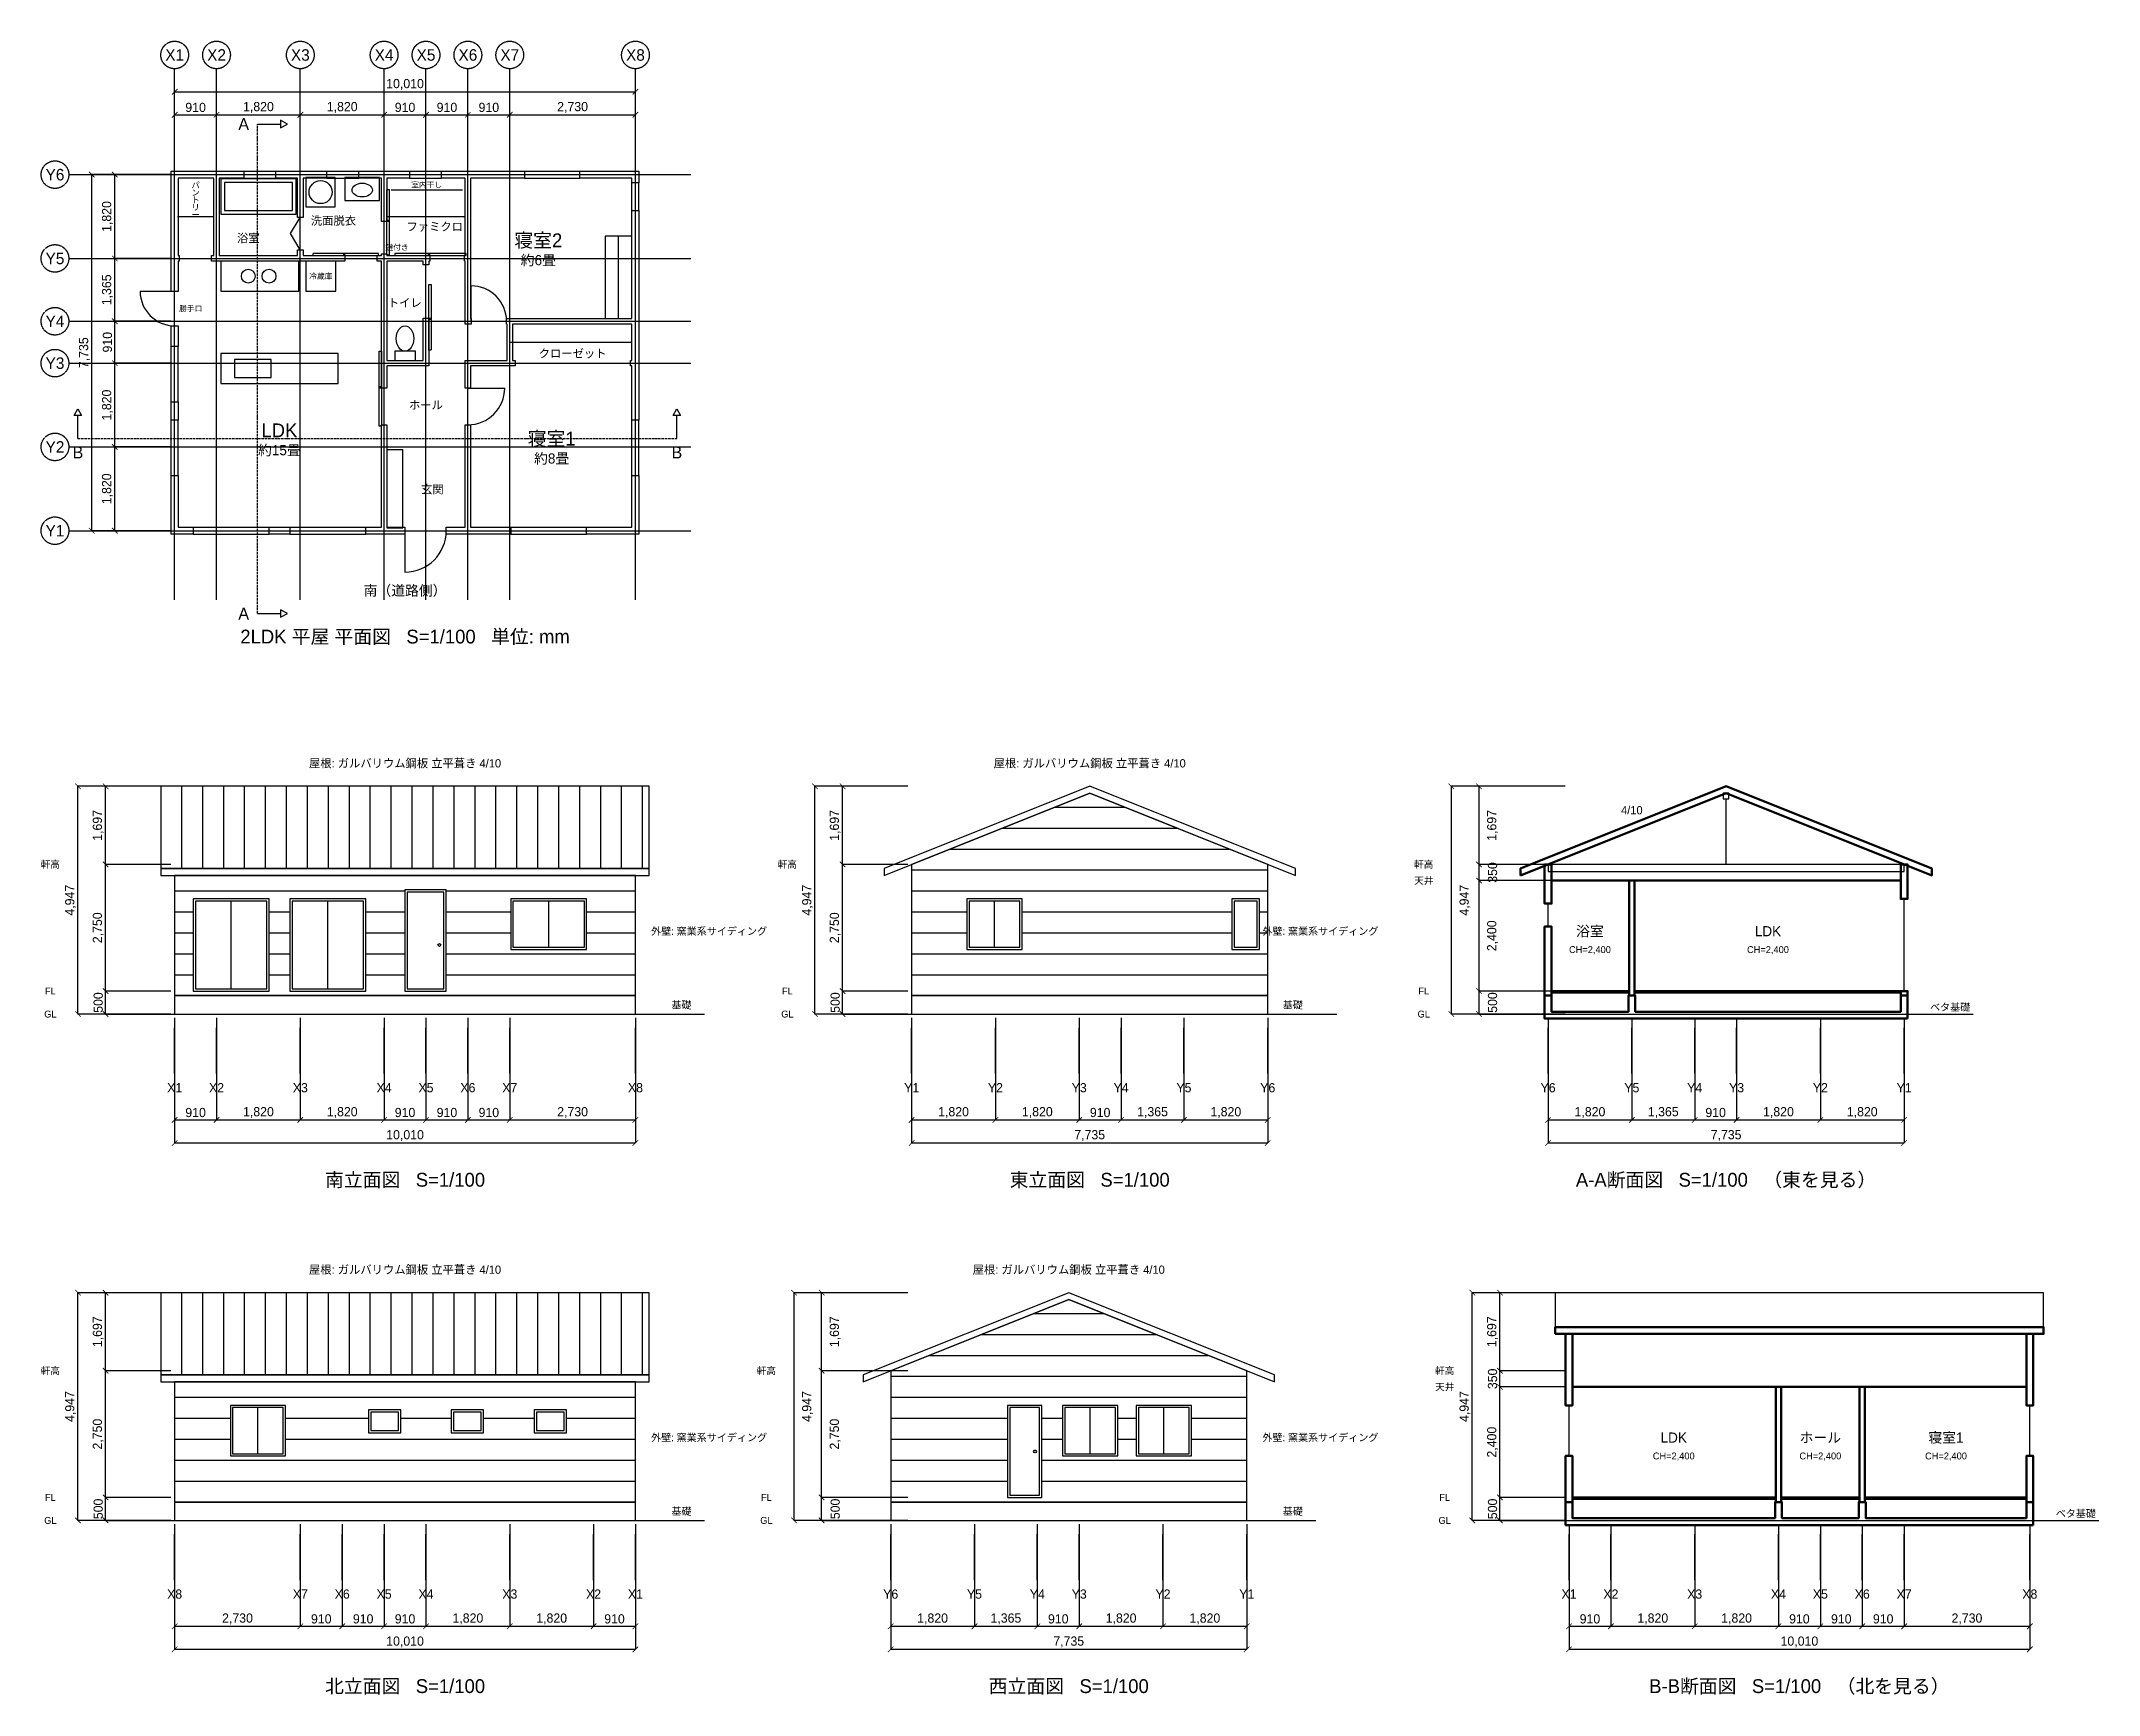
# Model space of a CAD drawing. Header units: millimetres. Extents: x -2900 to 41800, y -25289 to 10635.
import ezdxf
from ezdxf.enums import TextEntityAlignment as Align

# ---------------------------------------------------------------- set-up
doc = ezdxf.new("R2010")
doc.units = ezdxf.units.MM
for name, pattern in [('CENTER', [5.08, 3.175, -0.635, 0.635, -0.635]), ('DASHDOT', [3.556, 2.54, -0.508, 0, -0.508]), ('DASHED', [1.524, 1.27, -0.254])]:
    doc.linetypes.add(name, pattern=pattern)
for name, color, linetype in [('DIM', 2, 'CONTINUOUS'), ('DOOR', 3, 'CONTINUOUS'), ('ELEV', 7, 'CONTINUOUS'), ('ELEV_DETAIL', 8, 'CONTINUOUS'), ('ELEV_WINDOW', 4, 'CONTINUOUS'), ('FIXTURE', 8, 'CONTINUOUS'), ('GRID', 1, 'CENTER'), ('SECT', 7, 'CONTINUOUS'), ('SECT_VIEW', 8, 'CONTINUOUS'), ('TEXT', 7, 'CONTINUOUS'), ('WALL', 7, 'CONTINUOUS'), ('WINDOW', 4, 'CONTINUOUS')]:
    doc.layers.add(name, color=color, linetype=linetype)
doc.styles.add('kst32b', font='kst32b.lff')
doc.styles.add('OpenSansCondensed-Light', font='OpenSansCondensed-Light.ttf')
doc.dimstyles.new('EZDXF', dxfattribs={"dimtxt": 0.25, "dimasz": 0.175, "dimexe": 0.375, "dimexo": 0.125, "dimgap": 0.1, "dimtad": 1, "dimlfac": 100, "dimzin": 12, "dimdsep": 46, "dimtxsty": 'OpenSansCondensed-Light', "dimblk": 'ARCHTICK', "dimcen": 2.5, "dimazin": 3, "dimtfac": 0.5, "dimtmove": 2, "dimatfit": 3})

# ---------------------------------------------------------------- blocks, each defined once
blk = doc.blocks.new('_ARCHTICK')
at = {"color": 0, "linetype": 'BYBLOCK', "const_width": 0.15}
blk.add_lwpolyline([(-0.5, -0.5), (0.5, 0.5)], dxfattribs=at)
blk = doc.blocks.new('*D55')
for p, q in [((15930, -21000), (14054.625, -21000)), ((14055, -21500), (14055, -21000)), ((15930, -21500), (14054.625, -21500))]:
    blk.add_line(p, q)
at = {"layer": 'Defpoints'}
for p in [(16010, -21000), (14055, -21500), (16010, -21500)]:
    blk.add_point(p, dxfattribs=at)
at = {"layer": 'DIM', "xscale": 120, "yscale": 120}
for p, rotation in [((14055, -21000), 90), ((14055, -21500), 270)]:
    blk.add_blockref('_ARCHTICK', p, dxfattribs=dict(at, rotation=rotation))
at = {"layer": 'DIM', "insert": (14349.6, -21250), "char_height": 200, "attachment_point": 5, "rotation": 90, "style": 'kst32b'}
blk.add_mtext('500', dxfattribs=at)
blk = doc.blocks.new('*D56')
for p, q in [((15930, -18250), (14054.625, -18250)), ((14055, -21000), (14055, -18250)), ((15930, -21000), (14054.625, -21000))]:
    blk.add_line(p, q)
at = {"layer": 'Defpoints'}
for p in [(16010, -18250), (14055, -21000), (16010, -21000)]:
    blk.add_point(p, dxfattribs=at)
at = {"layer": 'DIM', "xscale": 120, "yscale": 120}
for p, rotation in [((14055, -18250), 90), ((14055, -21000), 270)]:
    blk.add_blockref('_ARCHTICK', p, dxfattribs=dict(at, rotation=rotation))
at = {"layer": 'DIM', "insert": (14350, -19625), "char_height": 200, "attachment_point": 5, "rotation": 90, "style": 'kst32b'}
blk.add_mtext('2,750', dxfattribs=at)
blk = doc.blocks.new('*D57')
for p, q in [((15930, -16553), (14054.625, -16553)), ((14055, -18250), (14055, -16553)), ((15930, -18250), (14054.625, -18250))]:
    blk.add_line(p, q)
at = {"layer": 'Defpoints'}
for p in [(16010, -16553), (14055, -18250), (16010, -18250)]:
    blk.add_point(p, dxfattribs=at)
at = {"layer": 'DIM', "xscale": 120, "yscale": 120}
for p, rotation in [((14055, -16553), 90), ((14055, -18250), 270)]:
    blk.add_blockref('_ARCHTICK', p, dxfattribs=dict(at, rotation=rotation))
at = {"layer": 'DIM', "insert": (14350, -17401.5), "char_height": 200, "attachment_point": 5, "rotation": 90, "style": 'kst32b'}
blk.add_mtext('1,697', dxfattribs=at)
blk = doc.blocks.new('*D58')
for p, q in [((15930, -16553), (13454.625, -16553)), ((13455, -21500), (13455, -16553)), ((15930, -21500), (13454.625, -21500))]:
    blk.add_line(p, q)
at = {"layer": 'Defpoints'}
for p in [(16010, -16553), (13455, -21500), (16010, -21500)]:
    blk.add_point(p, dxfattribs=at)
at = {"layer": 'DIM', "xscale": 120, "yscale": 120}
for p, rotation in [((13455, -16553), 90), ((13455, -21500), 270)]:
    blk.add_blockref('_ARCHTICK', p, dxfattribs=dict(at, rotation=rotation))
at = {"layer": 'DIM', "insert": (13750, -19026.5), "char_height": 200, "attachment_point": 5, "rotation": 90, "style": 'kst32b'}
blk.add_mtext('4,947', dxfattribs=at)
blk = doc.blocks.new('*D65')
for p, q in [((30210, -10000), (28334.625, -10000)), ((28335, -10500), (28335, -10000)), ((30210, -10500), (28334.625, -10500))]:
    blk.add_line(p, q)
at = {"layer": 'Defpoints'}
for p in [(30290, -10000), (28335, -10500), (30290, -10500)]:
    blk.add_point(p, dxfattribs=at)
at = {"layer": 'DIM', "xscale": 120, "yscale": 120}
for p, rotation in [((28335, -10000), 90), ((28335, -10500), 270)]:
    blk.add_blockref('_ARCHTICK', p, dxfattribs=dict(at, rotation=rotation))
at = {"layer": 'DIM', "insert": (28629.6, -10250), "char_height": 200, "attachment_point": 5, "rotation": 90, "style": 'kst32b'}
blk.add_mtext('500', dxfattribs=at)
blk = doc.blocks.new('*D66')
for p, q in [((30210, -7600), (28334.625, -7600)), ((28335, -10000), (28335, -7600)), ((30210, -10000), (28334.625, -10000))]:
    blk.add_line(p, q)
at = {"layer": 'Defpoints'}
for p in [(30290, -7600), (28335, -10000), (30290, -10000)]:
    blk.add_point(p, dxfattribs=at)
at = {"layer": 'DIM', "xscale": 120, "yscale": 120}
for p, rotation in [((28335, -7600), 90), ((28335, -10000), 270)]:
    blk.add_blockref('_ARCHTICK', p, dxfattribs=dict(at, rotation=rotation))
at = {"layer": 'DIM', "insert": (28630, -8800), "char_height": 200, "attachment_point": 5, "rotation": 90, "style": 'kst32b'}
blk.add_mtext('2,400', dxfattribs=at)
blk = doc.blocks.new('*D67')
for p, q in [((30210, -7250), (28334.625, -7250)), ((28335, -7600), (28335, -7250)), ((30210, -7600), (28334.625, -7600))]:
    blk.add_line(p, q)
at = {"layer": 'Defpoints'}
for p in [(30290, -7250), (28335, -7600), (30290, -7600)]:
    blk.add_point(p, dxfattribs=at)
at = {"layer": 'DIM', "xscale": 120, "yscale": 120}
for p, rotation in [((28335, -7250), 90), ((28335, -7600), 270)]:
    blk.add_blockref('_ARCHTICK', p, dxfattribs=dict(at, rotation=rotation))
at = {"layer": 'DIM', "insert": (28629.6, -7425), "char_height": 200, "attachment_point": 5, "rotation": 90, "style": 'kst32b'}
blk.add_mtext('350', dxfattribs=at)
blk = doc.blocks.new('*D68')
for p, q in [((30210, -5553), (28334.625, -5553)), ((28335, -7250), (28335, -5553)), ((30210, -7250), (28334.625, -7250))]:
    blk.add_line(p, q)
at = {"layer": 'Defpoints'}
for p in [(30290, -5553), (28335, -7250), (30290, -7250)]:
    blk.add_point(p, dxfattribs=at)
at = {"layer": 'DIM', "xscale": 120, "yscale": 120}
for p, rotation in [((28335, -5553), 90), ((28335, -7250), 270)]:
    blk.add_blockref('_ARCHTICK', p, dxfattribs=dict(at, rotation=rotation))
at = {"layer": 'DIM', "insert": (28630, -6401.5), "char_height": 200, "attachment_point": 5, "rotation": 90, "style": 'kst32b'}
blk.add_mtext('1,697', dxfattribs=at)
blk = doc.blocks.new('*D69')
for p, q in [((30210, -5553), (27734.625, -5553)), ((27735, -10500), (27735, -5553)), ((30210, -10500), (27734.625, -10500))]:
    blk.add_line(p, q)
at = {"layer": 'Defpoints'}
for p in [(30290, -5553), (27735, -10500), (30290, -10500)]:
    blk.add_point(p, dxfattribs=at)
at = {"layer": 'DIM', "xscale": 120, "yscale": 120}
for p, rotation in [((27735, -5553), 90), ((27735, -10500), 270)]:
    blk.add_blockref('_ARCHTICK', p, dxfattribs=dict(at, rotation=rotation))
at = {"layer": 'DIM', "insert": (28030, -8026.5), "char_height": 200, "attachment_point": 5, "rotation": 90, "style": 'kst32b'}
blk.add_mtext('4,947', dxfattribs=at)

msp = doc.modelspace()

# ---------------------------------------------------------------- linework, layer by layer
at = {"layer": 'DOOR'}
for p, q in [((0, 5200), (-750, 5200)), ((6440, 4550), (6440, 5320)), ((6370, 3100), (7170, 3100)), ((5000, 0), (5000, -900))]:
    msp.add_line(p, q, dxfattribs=at)
at = {"layer": 'DOOR', "linetype": 'DASHED', "ltscale": 8}
for points in [[(4610, 6715), (4610, 7415), (4660, 7415), (4660, 6715)], [(3000, 5975), (3700, 5975), (3700, 6025), (3000, 6025)], [(4780, 5975), (5540, 5975), (5540, 6025), (4780, 6025)], [(5520, 3920), (5520, 4620), (5570, 4620), (5570, 3920)], [(4440, 3100), (4440, 3900), (4490, 3900), (4490, 3100)]]:
    msp.add_lwpolyline(points, close=True, dxfattribs=at)
at = {"layer": 'DOOR'}
msp.add_lwpolyline([(2730, 6105), (2520, 6455), (2730, 6805)], dxfattribs=at)
at = {"layer": 'DOOR', "linetype": 'CONTINUOUS', "ltscale": 8}
for points in [[(4610, 5985), (4610, 6745), (4660, 6745), (4660, 5985)], [(3670, 5975), (4430, 5975), (4430, 6025), (3670, 6025)], [(5510, 5975), (6330, 5975), (6330, 6025), (5510, 6025)], [(5520, 4590), (5520, 5350), (5570, 5350), (5570, 4590)], [(4440, 2270), (4440, 3130), (4490, 3130), (4490, 2270)]]:
    msp.add_lwpolyline(points, close=True, dxfattribs=at)
at = {"layer": 'DOOR'}
for centre, radius, start, end in [((0, 5200), 750, 180, 270), ((6440, 4550), 770, 0, 90), ((6370, 3100), 800, 270, 360), ((5000, 0), 900, 270, 360)]:
    msp.add_arc(centre, radius, start, end, dxfattribs=at)
at = {"layer": 'ELEV'}
for p, q in [((-1500, -10500), (11510, -10500)), ((14510, -10500), (25245, -10500)), ((-1500, -21500), (11510, -21500)), ((14055, -21500), (24790, -21500))]:
    msp.add_line(p, q, dxfattribs=at)
for points in [[(-300, -7340), (10310, -7340), (10310, -5553), (-300, -5553)], [(15410, -7490), (19877.5, -5703), (24345, -7490), (24345, -7340), (19877.5, -5553), (15410, -7340)], [(16010, -10100), (23745, -10100), (23745, -7250), (19877.5, -5703), (16010, -7250)], [(-300, -7490), (10310, -7490), (10310, -7340), (-300, -7340)], [(0, -10100), (10010, -10100), (10010, -7490), (0, -7490)], [(0, -10500), (10010, -10500), (10010, -10100), (0, -10100)], [(16010, -10500), (23745, -10500), (23745, -10100), (16010, -10100)], [(-300, -18340), (10310, -18340), (10310, -16553), (-300, -16553)], [(14955, -18490), (19422.5, -16703), (23890, -18490), (23890, -18340), (19422.5, -16553), (14955, -18340)], [(15555, -21100), (23290, -21100), (23290, -18250), (19422.5, -16703), (15555, -18250)], [(-300, -18490), (10310, -18490), (10310, -18340), (-300, -18340)], [(0, -21100), (10010, -21100), (10010, -18490), (0, -18490)], [(0, -21500), (10010, -21500), (10010, -21100), (0, -21100)], [(15555, -21500), (23290, -21500), (23290, -21100), (15555, -21100)]]:
    msp.add_lwpolyline(points, close=True, dxfattribs=at)
at = {"layer": 'ELEV_DETAIL'}
for p, q in [((155, -7340), (155, -5553)), ((610, -7340), (610, -5553)), ((1065, -7340), (1065, -5553)), ((1520, -7340), (1520, -5553)), ((1975, -7340), (1975, -5553)), ((2430, -7340), (2430, -5553)), ((2885, -7340), (2885, -5553)), ((3340, -7340), (3340, -5553)), ((3795, -7340), (3795, -5553)), ((4250, -7340), (4250, -5553)), ((4705, -7340), (4705, -5553)), ((5160, -7340), (5160, -5553)), ((5615, -7340), (5615, -5553)), ((6070, -7340), (6070, -5553)), ((6525, -7340), (6525, -5553)), ((6980, -7340), (6980, -5553)), ((7435, -7340), (7435, -5553)), ((7890, -7340), (7890, -5553)), ((8345, -7340), (8345, -5553)), ((8800, -7340), (8800, -5553)), ((9255, -7340), (9255, -5553)), ((9710, -7340), (9710, -5553)), ((10165, -7340), (10165, -5553)), ((19122.5, -6005), (20632.5, -6005)), ((17985, -6460), (21770, -6460)), ((16847.5, -6915), (22907.5, -6915)), ((16010, -7370), (23745, -7370)), ((0, -7825), (5000, -7825)), ((5900, -7825), (10010, -7825)), ((16010, -7825), (23745, -7825)), ((0, -8280), (400, -8280)), ((2050, -8280), (2500, -8280)), ((4150, -8280), (5000, -8280)), ((5900, -8280), (7300, -8280)), ((8950, -8280), (10010, -8280)), ((16010, -8280), (17210, -8280)), ((18410, -8280), (22965, -8280)), ((23565, -8280), (23745, -8280)), ((0, -8735), (400, -8735)), ((2050, -8735), (2500, -8735)), ((4150, -8735), (5000, -8735)), ((5900, -8735), (7300, -8735)), ((8950, -8735), (10010, -8735)), ((16010, -8735), (17210, -8735)), ((18410, -8735), (22965, -8735)), ((23565, -8735), (23745, -8735)), ((0, -9190), (400, -9190)), ((2050, -9190), (2500, -9190)), ((4150, -9190), (5000, -9190)), ((5900, -9190), (10010, -9190)), ((16010, -9190), (23745, -9190)), ((0, -9645), (400, -9645)), ((2050, -9645), (2500, -9645)), ((4150, -9645), (5000, -9645)), ((5900, -9645), (10010, -9645)), ((16010, -9645), (23745, -9645)), ((155, -18340), (155, -16553)), ((610, -18340), (610, -16553)), ((1065, -18340), (1065, -16553)), ((1520, -18340), (1520, -16553)), ((1975, -18340), (1975, -16553)), ((2430, -18340), (2430, -16553)), ((2885, -18340), (2885, -16553)), ((3340, -18340), (3340, -16553)), ((3795, -18340), (3795, -16553)), ((4250, -18340), (4250, -16553)), ((4705, -18340), (4705, -16553)), ((5160, -18340), (5160, -16553)), ((5615, -18340), (5615, -16553)), ((6070, -18340), (6070, -16553)), ((6525, -18340), (6525, -16553)), ((6980, -18340), (6980, -16553)), ((7435, -18340), (7435, -16553)), ((7890, -18340), (7890, -16553)), ((8345, -18340), (8345, -16553)), ((8800, -18340), (8800, -16553)), ((9255, -18340), (9255, -16553)), ((9710, -18340), (9710, -16553)), ((10165, -18340), (10165, -16553)), ((18667.5, -17005), (20177.5, -17005)), ((17530, -17460), (21315, -17460)), ((16392.5, -17915), (22452.5, -17915)), ((15555, -18370), (23290, -18370)), ((0, -18825), (10010, -18825)), ((15555, -18825), (23290, -18825)), ((0, -19280), (1210, -19280)), ((2410, -19280), (4210, -19280)), ((4910, -19280), (6010, -19280)), ((6710, -19280), (7810, -19280)), ((8510, -19280), (10010, -19280)), ((15555, -19280), (18090, -19280)), ((18840, -19280), (19290, -19280)), ((20490, -19280), (20890, -19280)), ((22090, -19280), (23290, -19280)), ((0, -19735), (1210, -19735)), ((2410, -19735), (10010, -19735)), ((15555, -19735), (18090, -19735)), ((18840, -19735), (19290, -19735)), ((20490, -19735), (20890, -19735)), ((22090, -19735), (23290, -19735)), ((0, -20190), (10010, -20190)), ((15555, -20190), (18090, -20190)), ((18840, -20190), (23290, -20190)), ((0, -20645), (10010, -20645)), ((15555, -20645), (18090, -20645)), ((18840, -20645), (23290, -20645))]:
    msp.add_line(p, q, dxfattribs=at)
at = {"layer": 'ELEV_WINDOW'}
for p, q in [((1225, -9950), (1225, -8050)), ((3325, -9950), (3325, -8050)), ((8125, -9050), (8125, -8050)), ((17810, -9050), (17810, -8050)), ((1810, -20050), (1810, -19050)), ((19890, -20050), (19890, -19050)), ((21490, -20050), (21490, -19050))]:
    msp.add_line(p, q, dxfattribs=at)
for points in [[(400, -10000), (2050, -10000), (2050, -8000), (400, -8000)], [(2500, -10000), (4150, -10000), (4150, -8000), (2500, -8000)], [(5000, -10000), (5900, -10000), (5900, -7800), (5000, -7800)], [(5050, -9950), (5850, -9950), (5850, -7850), (5050, -7850)], [(7300, -9100), (8950, -9100), (8950, -8000), (7300, -8000)], [(17210, -9100), (18410, -9100), (18410, -8000), (17210, -8000)], [(22965, -9100), (23565, -9100), (23565, -8000), (22965, -8000)], [(450, -9950), (2000, -9950), (2000, -8050), (450, -8050)], [(2550, -9950), (4100, -9950), (4100, -8050), (2550, -8050)], [(7350, -9050), (8900, -9050), (8900, -8050), (7350, -8050)], [(17260, -9050), (18360, -9050), (18360, -8050), (17260, -8050)], [(23015, -9050), (23515, -9050), (23515, -8050), (23015, -8050)], [(1210, -20100), (2410, -20100), (2410, -19000), (1210, -19000)], [(1260, -20050), (2360, -20050), (2360, -19050), (1260, -19050)], [(4210, -19600), (4910, -19600), (4910, -19100), (4210, -19100)], [(4260, -19550), (4860, -19550), (4860, -19150), (4260, -19150)], [(6010, -19600), (6710, -19600), (6710, -19100), (6010, -19100)], [(6060, -19550), (6660, -19550), (6660, -19150), (6060, -19150)], [(7810, -19600), (8510, -19600), (8510, -19100), (7810, -19100)], [(7860, -19550), (8460, -19550), (8460, -19150), (7860, -19150)], [(18090, -21000), (18840, -21000), (18840, -19000), (18090, -19000)], [(18140, -20950), (18790, -20950), (18790, -19050), (18140, -19050)], [(19290, -20100), (20490, -20100), (20490, -19000), (19290, -19000)], [(19340, -20050), (20440, -20050), (20440, -19050), (19340, -19050)], [(20890, -20100), (22090, -20100), (22090, -19000), (20890, -19000)], [(20940, -20050), (22040, -20050), (22040, -19050), (20940, -19050)]]:
    msp.add_lwpolyline(points, close=True, dxfattribs=at)
for centre in [(5750, -9000), (18690, -20000)]:
    msp.add_circle(centre, 30, dxfattribs=at)
at = {"layer": 'FIXTURE'}
for p, q in [((4700, 7405), (6250, 7405)), ((60, 6825), (850, 6825)), ((4610, 6825), (6310, 6825)), ((9640, 4610), (9640, 6400)), ((7280, 4095), (9935, 4095)), ((4610, 1820), (6310, 1820))]:
    msp.add_line(p, q, dxfattribs=at)
for points in [[(1000, 6875), (2640, 6875), (2640, 7645), (1000, 7645)], [(2850, 7035), (3490, 7035), (3490, 7675), (2850, 7675)], [(3700, 7175), (4450, 7175), (4450, 7675), (3700, 7675)], [(1080, 6955), (2560, 6955), (2560, 7565), (1080, 7565)], [(9350, 4610), (9935, 4610), (9935, 6400), (9350, 6400)], [(1000, 5205), (2700, 5205), (2700, 5855), (1000, 5855)], [(2850, 5205), (3500, 5205), (3500, 5855), (2850, 5855)], [(1000, 3200), (3550, 3200), (3550, 3850), (1000, 3850)], [(1300, 3330), (2100, 3330), (2100, 3720), (1300, 3720)], [(4780, 3700), (5230, 3700), (5230, 3900), (4780, 3900)], [(4610, 60), (4960, 60), (4960, 1760), (4610, 1760)]]:
    msp.add_lwpolyline(points, close=True, dxfattribs=at)
for centre, radius in [((3170, 7355), 250), ((1600, 5530), 150), ((2050, 5530), 150)]:
    msp.add_circle(centre, radius, dxfattribs=at)
for centre, major_axis, ratio in [((4075, 7400), (220, 0), 0.681818182), ((5005, 4175), (0, 275), 0.690909091)]:
    msp.add_ellipse(centre, major_axis=major_axis, ratio=ratio, dxfattribs=at)
at = {"layer": 'GRID'}
for p, q in [((0, -1500), (0, 10035)), ((910, -1500), (910, 10035)), ((2730, -1500), (2730, 10035)), ((4550, -1500), (4550, 10035)), ((5460, -1500), (5460, 10035)), ((6370, -1500), (6370, 10035)), ((7280, -1500), (7280, 10035)), ((10010, -1500), (10010, 10035)), ((-2300, 7735), (11210, 7735)), ((-2300, 5915), (11210, 5915)), ((-2300, 4550), (11210, 4550)), ((-2300, 3640), (11210, 3640)), ((-2300, 1820), (11210, 1820)), ((-2300, 0), (11210, 0)), ((0, -11800), (0, -10800)), ((910, -11800), (910, -10800)), ((2730, -11800), (2730, -10800)), ((4550, -11800), (4550, -10800)), ((5460, -11800), (5460, -10800)), ((6370, -11800), (6370, -10800)), ((7280, -11800), (7280, -10800)), ((10010, -11800), (10010, -10800)), ((16010, -11800), (16010, -10800)), ((17830, -11800), (17830, -10800)), ((19650, -11800), (19650, -10800)), ((20560, -11800), (20560, -10800)), ((21925, -11800), (21925, -10800)), ((23745, -11800), (23745, -10800)), ((29835, -11800), (29835, -10800)), ((31655, -11800), (31655, -10800)), ((33020, -11800), (33020, -10800)), ((33930, -11800), (33930, -10800)), ((35750, -11800), (35750, -10800)), ((37570, -11800), (37570, -10800)), ((0, -22800), (0, -21800)), ((2730, -22800), (2730, -21800)), ((3640, -22800), (3640, -21800)), ((4550, -22800), (4550, -21800)), ((5460, -22800), (5460, -21800)), ((7280, -22800), (7280, -21800)), ((9100, -22800), (9100, -21800)), ((10010, -22800), (10010, -21800)), ((15555, -22800), (15555, -21800)), ((17375, -22800), (17375, -21800)), ((18740, -22800), (18740, -21800)), ((19650, -22800), (19650, -21800)), ((21470, -22800), (21470, -21800)), ((23290, -22800), (23290, -21800)), ((30290, -22800), (30290, -21800)), ((31200, -22800), (31200, -21800)), ((33020, -22800), (33020, -21800)), ((34840, -22800), (34840, -21800)), ((35750, -22800), (35750, -21800)), ((36660, -22800), (36660, -21800)), ((37570, -22800), (37570, -21800)), ((40300, -22800), (40300, -21800))]:
    msp.add_line(p, q, dxfattribs=at)
for centre in [(0, 10335), (910, 10335), (2730, 10335), (4550, 10335), (5460, 10335), (6370, 10335), (7280, 10335), (10010, 10335), (-2600, 7735), (-2600, 5915), (-2600, 4550), (-2600, 3640), (-2600, 1820), (-2600, 0)]:
    msp.add_circle(centre, 300, dxfattribs=at)
at = {"layer": 'SECT', "lineweight": 50}
for p, q in [((29910, -7600), (31595, -7600)), ((31715, -7600), (37495, -7600)), ((30365, -18600), (34780, -18600)), ((34900, -18600), (36600, -18600)), ((36720, -18600), (40225, -18600))]:
    msp.add_line(p, q, dxfattribs=at)
for points in [[(29235, -7490), (33702.5, -5703), (38170, -7490), (38170, -7340), (33702.5, -5553), (29235, -7340)], [(29760, -7250), (29910, -7250), (29910, -8100), (29760, -8100)], [(37495, -7250), (37645, -7250), (37645, -8000), (37495, -8000)], [(31715, -10100), (31715, -7600), (31595, -7600), (31595, -10100)], [(29910, -10100), (29760, -10100), (29760, -8600), (29910, -8600)], [(37645, -10600), (37495, -10600), (31730, -10600), (31580, -10600), (29910, -10600), (29760, -10600), (29760, -10450), (29760, -10100), (29910, -10100), (29910, -10450), (31580, -10450), (31580, -10100), (31730, -10100), (31730, -10450), (37495, -10450), (37495, -10100), (37645, -10100), (37645, -10450)], [(29910, -10030), (31595, -10030), (31595, -10000), (29910, -10000)], [(31715, -10030), (37495, -10030), (37495, -10000), (31715, -10000)], [(37645, -10100), (37495, -10100), (37495, -10000), (37645, -10000)], [(29990, -17450), (40600, -17450), (40600, -17300), (29990, -17300)], [(30215, -17450), (30365, -17450), (30365, -19000), (30215, -19000)], [(40225, -17450), (40375, -17450), (40375, -19000), (40225, -19000)], [(34900, -21100), (34900, -18600), (34780, -18600), (34780, -21100)], [(36720, -21100), (36720, -18600), (36600, -18600), (36600, -21100)], [(30365, -21100), (30215, -21100), (30215, -20100), (30365, -20100)], [(40375, -21100), (40225, -21100), (40225, -20100), (40375, -20100)], [(30365, -21030), (34780, -21030), (34780, -21000), (30365, -21000)], [(34900, -21030), (36600, -21030), (36600, -21000), (34900, -21000)], [(36720, -21030), (40225, -21030), (40225, -21000), (36720, -21000)], [(40375, -21600), (40225, -21600), (36735, -21600), (36585, -21600), (34915, -21600), (34765, -21600), (30365, -21600), (30215, -21600), (30215, -21450), (30215, -21100), (30365, -21100), (30365, -21450), (34765, -21450), (34765, -21100), (34915, -21100), (34915, -21450), (36585, -21450), (36585, -21100), (36735, -21100), (36735, -21450), (40225, -21450), (40225, -21100), (40375, -21100), (40375, -21450)]]:
    msp.add_lwpolyline(points, close=True, dxfattribs=at)
at = {"layer": 'SECT_VIEW', "linetype": 'DASHDOT', "ltscale": 20}
for p, q in [((1800, -1800), (1800, 8835)), ((-2100, 2000), (10910, 2000))]:
    msp.add_line(p, q, dxfattribs=at)
at = {"layer": 'SECT_VIEW'}
for p, q in [((1800, 8835), (2300, 8835)), ((-2100, 2000), (-2100, 2500)), ((10910, 2000), (10910, 2500)), ((1800, -1800), (2300, -1800)), ((33702.5, -7250), (33702.5, -5823)), ((37570, -10000), (37570, -8000)), ((29835, -8600), (29835, -8100)), ((28335, -10500), (39070, -10500)), ((30290, -20100), (30290, -19000)), ((40300, -20100), (40300, -19000)), ((28790, -21500), (41800, -21500))]:
    msp.add_line(p, q, dxfattribs=at)
for points in [[(2300, 8755), (2450, 8835), (2300, 8915)], [(-2180, 2500), (-2100, 2650), (-2020, 2500)], [(10830, 2500), (10910, 2650), (10990, 2500)], [(2300, -1880), (2450, -1800), (2300, -1720)], [(33642.5, -5823), (33762.5, -5823), (33762.5, -5703), (33642.5, -5703)], [(29835, -7400), (37570, -7400), (37570, -7250), (29835, -7250)], [(29990, -17300), (40600, -17300), (40600, -16553), (29990, -16553)]]:
    msp.add_lwpolyline(points, close=True, dxfattribs=at)
at = {"layer": 'WALL'}
for points in [[(-75, 7660), (-75, 7735), (-75, 7810), (75, 7810), (1500, 7810), (1500, 7660), (970, 7660), (970, 5975), (2670, 5975), (2670, 6105), (2790, 6105), (2790, 5975), (3700, 5975), (3700, 5855), (2790, 5855), (2670, 5855), (970, 5855), (850, 5855), (800, 5855), (800, 5975), (850, 5975), (850, 7660), (75, 7660), (75, 5975), (100, 5975), (100, 5855), (75, 5855), (75, 5200), (-75, 5200)], [(3300, 7810), (3300, 7660), (2790, 7660), (2790, 6805), (2670, 6805), (2670, 7660), (2200, 7660), (2200, 7810)], [(5100, 7810), (5100, 7660), (4610, 7660), (4610, 6715), (4490, 6715), (4490, 7660), (4000, 7660), (4000, 7810)], [(7600, 7810), (7600, 7660), (6430, 7660), (6430, 5975), (6430, 5855), (6430, 4610), (6440, 4610), (6440, 4490), (6430, 4490), (6370, 4490), (6310, 4490), (6310, 4610), (6310, 5855), (6300, 5855), (6300, 5975), (6310, 5975), (6310, 7660), (5800, 7660), (5800, 7810)], [(9935, 7810), (10010, 7810), (10085, 7810), (10085, 7660), (10085, 7555), (9935, 7555), (9935, 7660), (8800, 7660), (8800, 7810)], [(10085, 2400), (9935, 2400), (9935, 3580), (9900, 3580), (9900, 3700), (9935, 3700), (9935, 4490), (7340, 4490), (7340, 3700), (7400, 3700), (7400, 3580), (7340, 3580), (7220, 3580), (6430, 3580), (6430, 3100), (6310, 3100), (6310, 3580), (6310, 3640), (6310, 3700), (6430, 3700), (7220, 3700), (7220, 4490), (7210, 4490), (7210, 4610), (7220, 4610), (7340, 4610), (9935, 4610), (9935, 6955), (10085, 6955)], [(4490, 5975), (4490, 6015), (4610, 6015), (4610, 5975), (5400, 5975), (5520, 5975), (5540, 5975), (5540, 5855), (5520, 5855), (5520, 5775), (5400, 5775), (5400, 5855), (4610, 5855), (4610, 3700), (5400, 3700), (5400, 4620), (5520, 4620), (5520, 3700), (5520, 3640), (5520, 3580), (5400, 3580), (4610, 3580), (4610, 3100), (4490, 3100), (4490, 3580), (4490, 3700), (4490, 5855), (4400, 5855), (4400, 5975)], [(-75, 4450), (75, 4450), (75, 4000), (-75, 4000)], [(-75, 2800), (75, 2800), (75, 2400), (-75, 2400)], [(4150, -75), (4150, 75), (4490, 75), (4490, 2300), (4610, 2300), (4610, 75), (5000, 75), (5000, -75)], [(5900, -75), (5900, 75), (6310, 75), (6310, 2300), (6430, 2300), (6430, 75), (7300, 75), (7300, -75)], [(75, -75), (0, -75), (-75, -75), (-75, 75), (-75, 1200), (75, 1200), (75, 75), (400, 75), (400, -75)], [(8950, -75), (8950, 75), (9935, 75), (9935, 1200), (10085, 1200), (10085, 75), (10085, 0), (10085, -75), (9935, -75)], [(2050, -75), (2050, 75), (2500, 75), (2500, -75)]]:
    msp.add_lwpolyline(points, close=True, dxfattribs=at)
at = {"layer": 'WINDOW'}
for p, q in [((1500, 7810), (2200, 7810)), ((1500, 7735), (2200, 7735)), ((1500, 7660), (2200, 7660)), ((3300, 7810), (4000, 7810)), ((3300, 7735), (4000, 7735)), ((3300, 7660), (4000, 7660)), ((5100, 7810), (5800, 7810)), ((5100, 7735), (5800, 7735)), ((5100, 7660), (5800, 7660)), ((7600, 7810), (8800, 7810)), ((7600, 7735), (8800, 7735)), ((7600, 7660), (8800, 7660)), ((9935, 6955), (9935, 7555)), ((10010, 6955), (10010, 7555)), ((10085, 6955), (10085, 7555)), ((-75, 2800), (-75, 4000)), ((0, 2800), (0, 4000)), ((75, 2800), (75, 4000)), ((-75, 1200), (-75, 2400)), ((0, 1200), (0, 2400)), ((75, 1200), (75, 2400)), ((9935, 1200), (9935, 2400)), ((10010, 1200), (10010, 2400)), ((10085, 1200), (10085, 2400)), ((400, 75), (2050, 75)), ((400, 0), (2050, 0)), ((2500, 75), (4150, 75)), ((2500, 0), (4150, 0)), ((7300, 75), (8950, 75)), ((7300, 0), (8950, 0)), ((400, -75), (2050, -75)), ((2500, -75), (4150, -75)), ((7300, -75), (8950, -75))]:
    msp.add_line(p, q, dxfattribs=at)

# ---------------------------------------------------------------- texts
at = {"layer": 'FIXTURE', "style": 'kst32b'}
for s, p in [('室内干し', (5475, 7515)), ('鍵付き', (4830, 6155)), ('冷蔵庫', (3175, 5530)), ('勝手口', (350, 4825))]:
    msp.add_text(s, height=120, dxfattribs=at).set_placement(p, align=Align.MIDDLE_CENTER)
at = {"layer": 'GRID', "style": 'kst32b'}
for s, height, p in [('X1', 250, (0, 10335)), ('X2', 250, (910, 10335)), ('X3', 250, (2730, 10335)), ('X4', 250, (4550, 10335)), ('X5', 250, (5460, 10335)), ('X6', 250, (6370, 10335)), ('X7', 250, (7280, 10335)), ('X8', 250, (10010, 10335)), ('Y6', 250, (-2600, 7735)), ('Y5', 250, (-2600, 5915)), ('Y4', 250, (-2600, 4550)), ('Y3', 250, (-2600, 3640)), ('Y2', 250, (-2600, 1820)), ('Y1', 250, (-2600, 0)), ('X1', 200, (0, -12100)), ('X2', 200, (910, -12100)), ('X3', 200, (2730, -12100)), ('X4', 200, (4550, -12100)), ('X5', 200, (5460, -12100)), ('X6', 200, (6370, -12100)), ('X7', 200, (7280, -12100)), ('X8', 200, (10010, -12100)), ('Y1', 200, (16010, -12100)), ('Y2', 200, (17830, -12100)), ('Y3', 200, (19650, -12100)), ('Y4', 200, (20560, -12100)), ('Y5', 200, (21925, -12100)), ('Y6', 200, (23745, -12100)), ('Y6', 200, (29835, -12100)), ('Y5', 200, (31655, -12100)), ('Y4', 200, (33020, -12100)), ('Y3', 200, (33930, -12100)), ('Y2', 200, (35750, -12100)), ('Y1', 200, (37570, -12100)), ('X8', 200, (0, -23100)), ('X7', 200, (2730, -23100)), ('X6', 200, (3640, -23100)), ('X5', 200, (4550, -23100)), ('X4', 200, (5460, -23100)), ('X3', 200, (7280, -23100)), ('X2', 200, (9100, -23100)), ('X1', 200, (10010, -23100)), ('Y6', 200, (15555, -23100)), ('Y5', 200, (17375, -23100)), ('Y4', 200, (18740, -23100)), ('Y3', 200, (19650, -23100)), ('Y2', 200, (21470, -23100)), ('Y1', 200, (23290, -23100)), ('X1', 200, (30290, -23100)), ('X2', 200, (31200, -23100)), ('X3', 200, (33020, -23100)), ('X4', 200, (34840, -23100)), ('X5', 200, (35750, -23100)), ('X6', 200, (36660, -23100)), ('X7', 200, (37570, -23100)), ('X8', 200, (40300, -23100))]:
    msp.add_text(s, height=height, dxfattribs=at).set_placement(p, align=Align.MIDDLE_CENTER)
at = {"layer": 'TEXT', "style": 'kst32b'}
for s, height, p in [('A', 260, (1500, 8835)), ('パ', 130, (455, 7505)), ('ン', 130, (455, 7345)), ('ト', 130, (455, 7185)), ('ー', 130, (455, 6865)), ('リ', 130, (455, 7025)), ('洗面脱衣', 180, (3450, 6735)), ('ファミクロ', 180, (5650, 6605)), ('浴室', 180, (1600, 6355)), ('寝室2', 300, (7900, 6307.5)), ('約6畳', 220, (7900, 5877.5)), ('トイレ', 180, (5000, 4950)), ('クローゼット', 180, (8645, 3850)), ('ホール', 180, (5460, 2730)), ('LDK', 300, (2275, 2180)), ('B', 260, (-2100, 1700)), ('約15畳', 220, (2275, 1750)), ('寝室1', 300, (8190, 2000)), ('B', 260, (10910, 1700)), ('約8畳', 220, (8190, 1570)), ('玄関', 180, (5600, 900)), ('南（道路側）', 220, (5005, -1300)), ('A', 260, (1500, -1800)), ('2LDK 平屋 平面図   S=1/100   単位: mm', 300, (5005, -2300)), ('屋根: ガルバリウム鋼板 立平葺き 4/10', 180, (5005, -5053)), ('屋根: ガルバリウム鋼板 立平葺き 4/10', 180, (19877.5, -5053)), ('4/10', 180, (31655, -6072)), ('軒高', 150, (-2700, -7250)), ('軒高', 150, (13310, -7250)), ('軒高', 150, (27135, -7250)), ('天井', 150, (27135, -7600)), ('外壁: 窯業系サイディング', 160, (11610, -8700)), ('外壁: 窯業系サイディング', 160, (24890, -8700)), ('浴室', 220, (30745, -8700)), ('LDK', 220, (34612.5, -8700)), ('CH=2,400', 150, (30745, -9100)), ('CH=2,400', 150, (34612.5, -9100)), ('FL', 150, (-2700, -10000)), ('基礎', 160, (11010, -10300)), ('FL', 150, (13310, -10000)), ('基礎', 160, (24290, -10300)), ('FL', 150, (27135, -10000)), ('ベタ基礎', 160, (38570, -10350)), ('GL', 150, (-2700, -10500)), ('GL', 150, (13310, -10500)), ('GL', 150, (27135, -10500)), ('南立面図   S=1/100', 300, (5005, -14100)), ('東立面図   S=1/100', 300, (19877.5, -14100)), ('A-A断面図   S=1/100   （東を見る）', 300, (33702.5, -14100)), ('屋根: ガルバリウム鋼板 立平葺き 4/10', 180, (5005, -16053)), ('屋根: ガルバリウム鋼板 立平葺き 4/10', 180, (19422.5, -16053)), ('軒高', 150, (-2700, -18250)), ('軒高', 150, (12855, -18250)), ('軒高', 150, (27590, -18250)), ('天井', 150, (27590, -18600)), ('外壁: 窯業系サイディング', 160, (11610, -19700)), ('外壁: 窯業系サイディング', 160, (24890, -19700)), ('LDK', 220, (32565, -19700)), ('ホール', 220, (35750, -19700)), ('寝室1', 220, (38480, -19700)), ('CH=2,400', 150, (32565, -20100)), ('CH=2,400', 150, (35750, -20100)), ('CH=2,400', 150, (38480, -20100)), ('FL', 150, (-2700, -21000)), ('FL', 150, (12855, -21000)), ('FL', 150, (27590, -21000)), ('GL', 150, (-2700, -21500)), ('基礎', 160, (11010, -21300)), ('GL', 150, (12855, -21500)), ('基礎', 160, (24290, -21300)), ('GL', 150, (27590, -21500)), ('ベタ基礎', 160, (41300, -21350)), ('北立面図   S=1/100', 300, (5005, -25100)), ('西立面図   S=1/100', 300, (19422.5, -25100)), ('B-B断面図   S=1/100   （北を見る）', 300, (35295, -25100))]:
    msp.add_text(s, height=height, dxfattribs=at).set_placement(p, align=Align.MIDDLE_CENTER)

# ---------------------------------------------------------------- dimensions: what is measured, and where the dimension line sits
at = {"layer": 'DIM'}
for base, p1, p2, text in [((0, 9535), (0, 7735), (10010, 7735), '10,010'), ((0, 9035), (0, 7735), (910, 7735), '910'), ((910, 9035), (910, 7735), (2730, 7735), '1,820'), ((2730, 9035), (2730, 7735), (4550, 7735), '1,820'), ((4550, 9035), (4550, 7735), (5460, 7735), '910'), ((5460, 9035), (5460, 7735), (6370, 7735), '910'), ((6370, 9035), (6370, 7735), (7280, 7735), '910'), ((7280, 9035), (7280, 7735), (10010, 7735), '2,730'), ((0, -12800), (0, -10500), (910, -10500), '910'), ((0, -13300), (0, -10500), (10010, -10500), '10,010'), ((910, -12800), (910, -10500), (2730, -10500), '1,820'), ((2730, -12800), (2730, -10500), (4550, -10500), '1,820'), ((4550, -12800), (4550, -10500), (5460, -10500), '910'), ((5460, -12800), (5460, -10500), (6370, -10500), '910'), ((6370, -12800), (6370, -10500), (7280, -10500), '910'), ((7280, -12800), (7280, -10500), (10010, -10500), '2,730'), ((16010, -12800), (16010, -10500), (17830, -10500), '1,820'), ((16010, -13300), (16010, -10500), (23745, -10500), '7,735'), ((17830, -12800), (17830, -10500), (19650, -10500), '1,820'), ((19650, -12800), (19650, -10500), (20560, -10500), '910'), ((20560, -12800), (20560, -10500), (21925, -10500), '1,365'), ((21925, -12800), (21925, -10500), (23745, -10500), '1,820'), ((29835, -12800), (29835, -10500), (31655, -10500), '1,820'), ((29835, -13300), (29835, -10500), (37570, -10500), '7,735'), ((31655, -12800), (31655, -10500), (33020, -10500), '1,365'), ((33020, -12800), (33020, -10500), (33930, -10500), '910'), ((33930, -12800), (33930, -10500), (35750, -10500), '1,820'), ((35750, -12800), (35750, -10500), (37570, -10500), '1,820'), ((0, -23800), (0, -21500), (2730, -21500), '2,730'), ((0, -24300), (0, -21500), (10010, -21500), '10,010'), ((2730, -23800), (2730, -21500), (3640, -21500), '910'), ((3640, -23800), (3640, -21500), (4550, -21500), '910'), ((4550, -23800), (4550, -21500), (5460, -21500), '910'), ((5460, -23800), (5460, -21500), (7280, -21500), '1,820'), ((7280, -23800), (7280, -21500), (9100, -21500), '1,820'), ((9100, -23800), (9100, -21500), (10010, -21500), '910'), ((15555, -23800), (15555, -21500), (17375, -21500), '1,820'), ((15555, -24300), (15555, -21500), (23290, -21500), '7,735'), ((17375, -23800), (17375, -21500), (18740, -21500), '1,365'), ((18740, -23800), (18740, -21500), (19650, -21500), '910'), ((19650, -23800), (19650, -21500), (21470, -21500), '1,820'), ((21470, -23800), (21470, -21500), (23290, -21500), '1,820'), ((30290, -23800), (30290, -21500), (31200, -21500), '910'), ((30290, -24300), (30290, -21500), (40300, -21500), '10,010'), ((31200, -23800), (31200, -21500), (33020, -21500), '1,820'), ((33020, -23800), (33020, -21500), (34840, -21500), '1,820'), ((34840, -23800), (34840, -21500), (35750, -21500), '910'), ((35750, -23800), (35750, -21500), (36660, -21500), '910'), ((36660, -23800), (36660, -21500), (37570, -21500), '910'), ((37570, -23800), (37570, -21500), (40300, -21500), '2,730')]:
    msp.add_linear_dim(base=base, p1=p1, p2=p2, text=text, dimstyle='EZDXF', override={"dimtxt": 200, "dimasz": 120, "dimexo": 80, "dimgap": 60, "dimtad": 1, "dimdec": 0, "dimtxsty": 'kst32b'}, dxfattribs=at).render()
for base, p1, p2, text in [((-1800, 0), (0, 0), (0, 7735), '7,735'), ((-1300, 5915), (0, 5915), (0, 7735), '1,820'), ((-1300, 4550), (0, 4550), (0, 5915), '1,365'), ((-1300, 3640), (0, 3640), (0, 4550), '910'), ((-1300, 1820), (0, 1820), (0, 3640), '1,820'), ((-1300, 0), (0, 0), (0, 1820), '1,820'), ((-2100, -10500), (0, -10500), (0, -5553), '4,947'), ((-1500, -7250), (0, -7250), (0, -5553), '1,697'), ((13910, -10500), (16010, -10500), (16010, -5553), '4,947'), ((14510, -7250), (16010, -7250), (16010, -5553), '1,697'), ((-1500, -10000), (0, -10000), (0, -7250), '2,750'), ((14510, -10000), (16010, -10000), (16010, -7250), '2,750'), ((-1500, -10500), (0, -10500), (0, -10000), '500'), ((14510, -10500), (16010, -10500), (16010, -10000), '500'), ((-2100, -21500), (0, -21500), (0, -16553), '4,947'), ((-1500, -18250), (0, -18250), (0, -16553), '1,697'), ((28190, -21500), (30290, -21500), (30290, -16553), '4,947'), ((28790, -18250), (30290, -18250), (30290, -16553), '1,697'), ((-1500, -21000), (0, -21000), (0, -18250), '2,750'), ((28790, -18600), (30290, -18600), (30290, -18250), '350'), ((28790, -21000), (30290, -21000), (30290, -18600), '2,400'), ((-1500, -21500), (0, -21500), (0, -21000), '500'), ((28790, -21500), (30290, -21500), (30290, -21000), '500')]:
    msp.add_linear_dim(base=base, p1=p1, p2=p2, angle=90, text=text, dimstyle='EZDXF', override={"dimtxt": 200, "dimasz": 120, "dimexo": 80, "dimgap": 60, "dimtad": 1, "dimdec": 0, "dimtxsty": 'kst32b'}, dxfattribs=at).render()
for base, p1, p2, text, picture, middle in [((27735, -10500), (30290, -10500), (30290, -5553), '4,947', '*D69', (28030, -8026.5)), ((28335, -7250), (30290, -7250), (30290, -5553), '1,697', '*D68', (28630, -6401.5)), ((28335, -7600), (30290, -7600), (30290, -7250), '350', '*D67', (28629.625, -7425)), ((28335, -10000), (30290, -10000), (30290, -7600), '2,400', '*D66', (28630, -8800)), ((28335, -10500), (30290, -10500), (30290, -10000), '500', '*D65', (28629.625, -10250)), ((13455, -21500), (16010, -21500), (16010, -16553), '4,947', '*D58', (13750, -19026.5)), ((14055, -18250), (16010, -18250), (16010, -16553), '1,697', '*D57', (14350, -17401.5)), ((14055, -21000), (16010, -21000), (16010, -18250), '2,750', '*D56', (14350, -19625)), ((14055, -21500), (16010, -21500), (16010, -21000), '500', '*D55', (14349.625, -21250))]:
    dim = msp.add_linear_dim(base=base, p1=p1, p2=p2, angle=90, text=text, dimstyle='EZDXF', override={"dimtxt": 200, "dimasz": 120, "dimexo": 80, "dimgap": 60, "dimtad": 1, "dimdec": 0, "dimtxsty": 'kst32b'}, dxfattribs=at)
    dim.commit()
    dim.dimension.update_dxf_attribs({"geometry": picture, "text_midpoint": middle})

doc.saveas('drawing.dxf')
